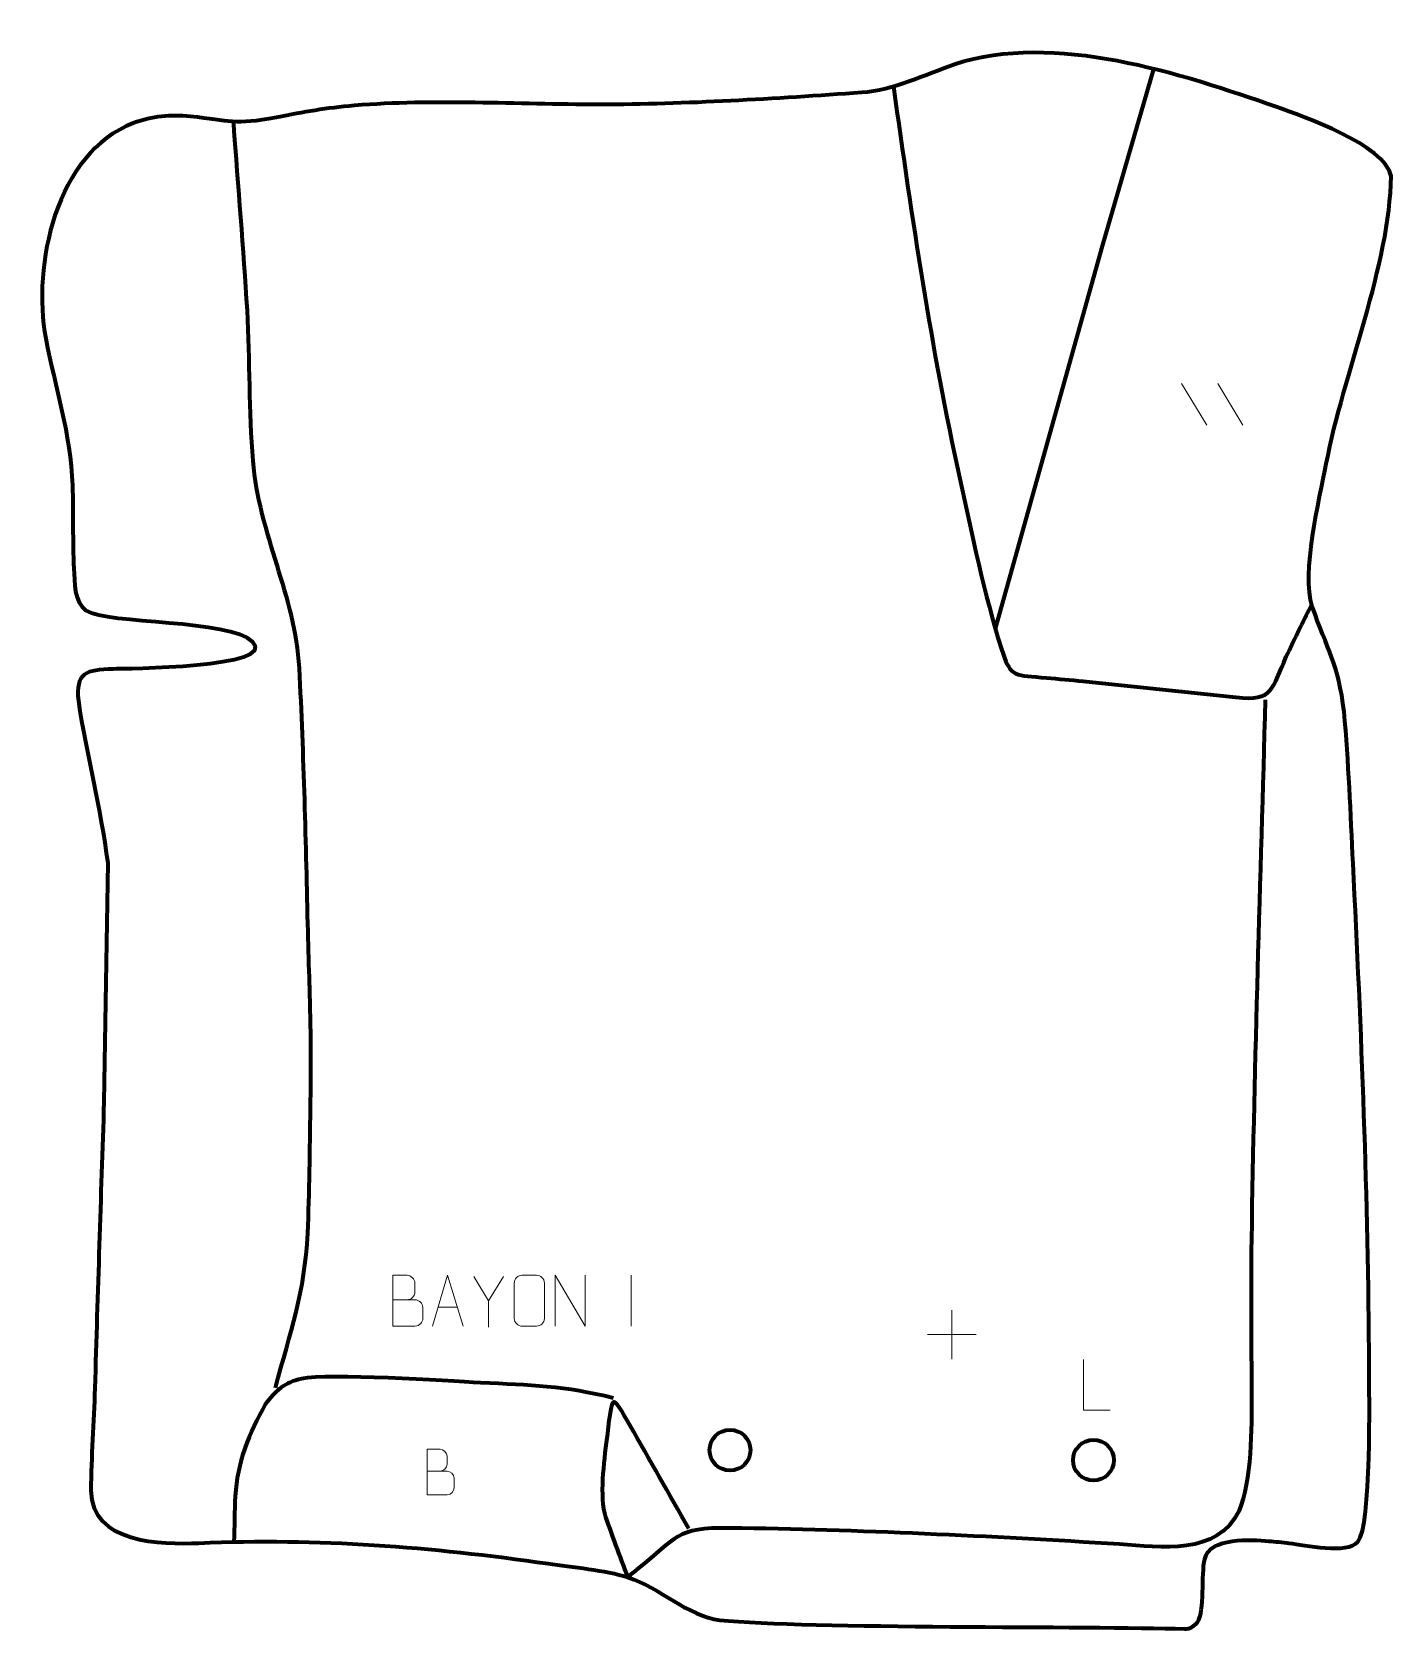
# Model space of a CAD drawing. Header units: millimetres. Extents: x -656 to 11, y -33 to 751.
import ezdxf

# ---------------------------------------------------------------- set-up
doc = ezdxf.new("R2010")
doc.units = ezdxf.units.MM
doc.header["$MEASUREMENT"] = 0
doc.layers.add('layer 2', color=7, linetype='Continuous')
doc.layers.add('layer 3', color=7, linetype='Continuous')

msp = doc.modelspace()

# ---------------------------------------------------------------- linework, layer by layer
at = {"layer": 'layer 2', "color": 250, "lineweight": 200}
for centre in [(-313.3829, 55.1461), (-135.0534, 50.2514)]:
    msp.add_ellipse(centre, major_axis=(0, 10), ratio=1, dxfattribs=at)
at = {"layer": 'layer 2', "color": 142, "lineweight": 158}
for points, knots in [([(-183.1843, 458.3772), (-183.1843, 458.3772), (-130.554, 646.2252), (-130.554, 646.2252), (-130.554, 646.2252), (-130.554, 646.2252), (-105.3398, 733.0648), (-105.3398, 733.0648)], [0, 0, 0, 0, 0.33333333, 0.33333333, 0.33333333, 0.33333333, 1, 1, 1, 1]), ([(-233.2008, 724.4375), (-223.9648, 659.174), (-214.8521, 596.4979), (-200.6723, 531.9856), (-200.6723, 531.9856), (-194.5144, 503.9695), (-188.7803, 475.6692), (-180.1373, 448.2923), (-180.1373, 448.2923), (-176.02, 435.3586), (-174.702, 435.558), (-160.694, 434.4611), (-160.694, 434.4611), (-160.694, 434.4611), (-158.1433, 434.2614), (-158.1433, 434.2614), (-158.1433, 434.2614), (-152.1445, 433.6692), (-146.1376, 433.1684), (-140.1372, 432.5861), (-140.1372, 432.5861), (-115.157, 430.0054), (-90.1823, 427.38), (-65.2154, 424.6731), (-65.2154, 424.6731), (-46.4271, 422.6345), (-47.6717, 428.8495), (-40.4035, 444.6623), (-40.4035, 444.6623), (-36.8594, 452.3728), (-32.9799, 459.9871), (-29.2551, 467.6178), (-29.2551, 467.6178), (-29.2551, 467.6178), (-27.9545, 470.2948), (-27.9545, 470.2948)], [0, 0, 0, 0, 0.1, 0.1, 0.1, 0.1, 0.2, 0.2, 0.2, 0.2, 0.3, 0.3, 0.3, 0.3, 0.4, 0.4, 0.4, 0.4, 0.5, 0.5, 0.5, 0.5, 0.6, 0.6, 0.6, 0.6, 0.7, 0.7, 0.7, 0.7, 0.8, 0.8, 0.8, 0.8, 1, 1, 1, 1]), ([(-536.4907, 85.7064), (-529.1046, 113.3685), (-521.9819, 132.2898), (-520.604, 161.6653), (-520.604, 161.6653), (-519.6678, 181.6251), (-519.5691, 202.7051), (-519.2605, 222.7687), (-519.2605, 222.7687), (-518.9539, 242.701), (-519.0101, 262.5657), (-519.6321, 282.4923), (-519.6321, 282.4923), (-519.6321, 282.4923), (-519.6826, 284.023), (-519.6826, 284.023), (-519.6826, 284.023), (-519.9724, 292.5743), (-520.2697, 301.1184), (-520.4699, 309.6728), (-520.4699, 309.6728), (-521.4407, 352.7985), (-522.4385, 395.8831), (-524.6904, 438.9669), (-524.6904, 438.9669), (-526.5831, 474.3338), (-544.4853, 504.6563), (-547.3997, 540.7107), (-547.3997, 540.7107), (-549.3804, 565.2135), (-548.9127, 589.924), (-550.2247, 614.4936), (-550.2247, 614.4936), (-552.0858, 644.9402), (-554.6434, 675.3396), (-556.9453, 705.7548), (-556.9453, 705.7548), (-556.9453, 705.7548), (-557.0581, 707.2457), (-557.0581, 707.2457)], [0, 0, 0, 0, 0.09090909, 0.09090909, 0.09090909, 0.09090909, 0.18181818, 0.18181818, 0.18181818, 0.18181818, 0.27272727, 0.27272727, 0.27272727, 0.27272727, 0.36363636, 0.36363636, 0.36363636, 0.36363636, 0.45454545, 0.45454545, 0.45454545, 0.45454545, 0.54545455, 0.54545455, 0.54545455, 0.54545455, 0.63636364, 0.63636364, 0.63636364, 0.63636364, 0.72727273, 0.72727273, 0.72727273, 0.72727273, 0.81818182, 0.81818182, 0.81818182, 0.81818182, 1, 1, 1, 1]), ([(-50.7156, 423.4471), (-53.2785, 335.1455), (-56.1263, 246.8548), (-57.5369, 158.5245), (-57.5369, 158.5245), (-57.9354, 132.8409), (-57.6123, 107.7692), (-57.4745, 82.1402), (-57.4745, 82.1402), (-57.3916, 66.7403), (-57.4211, 39.4947), (-63.6126, 25.5964), (-63.6126, 25.5964), (-74.3167, 3.0463), (-101.8962, 7.6283), (-122.2508, 8.9597), (-122.2508, 8.9597), (-185.6685, 12.9376), (-250.0998, 16.0055), (-313.6231, 16.9419), (-313.6231, 16.9419), (-340.2079, 17.2867), (-339.3568, 12.2642), (-358.614, -3.1558), (-358.614, -3.1558), (-360.3199, -4.5041), (-362.0259, -5.8524), (-363.7318, -7.2007)], [0, 0, 0, 0, 0.125, 0.125, 0.125, 0.125, 0.25, 0.25, 0.25, 0.25, 0.375, 0.375, 0.375, 0.375, 0.5, 0.5, 0.5, 0.5, 0.625, 0.625, 0.625, 0.625, 0.75, 0.75, 0.75, 0.75, 1, 1, 1, 1]), ([(-370.5968, 80.6793), (-394.4873, 86.687), (-411.5118, 87.0498), (-435.6843, 88.239), (-435.6843, 88.239), (-452.3242, 89.1142), (-510.9215, 92.9307), (-523.5973, 90.187), (-523.5973, 90.187), (-531.8625, 88.398), (-536.5527, 84.2706), (-541.4179, 77.5761), (-541.4179, 77.5761), (-549.3088, 63.6227), (-555.3663, 48.767), (-556.1747, 32.6277), (-556.1747, 32.6277), (-556.5502, 25.1293), (-556.5309, 17.6109), (-556.8702, 10.0973)], [0, 0, 0, 0, 0.16666667, 0.16666667, 0.16666667, 0.16666667, 0.33333333, 0.33333333, 0.33333333, 0.33333333, 0.5, 0.5, 0.5, 0.5, 0.66666667, 0.66666667, 0.66666667, 0.66666667, 1, 1, 1, 1]), ([(-333.5551, 16.6501), (-343.1274, 33.5323), (-352.896, 50.3643), (-362.4302, 67.2318), (-362.4302, 67.2318), (-371.6056, 83.4645), (-371.1569, 82.7872), (-373.5776, 63.229), (-373.5776, 63.229), (-374.9774, 51.9194), (-377.4883, 35.2214), (-375.0128, 24.2355), (-375.0128, 24.2355), (-371.8794, 14.0544), (-367.3122, 3.1391), (-363.7318, -7.2007)], [0, 0, 0, 0, 0.2, 0.2, 0.2, 0.2, 0.4, 0.4, 0.4, 0.4, 0.6, 0.6, 0.6, 0.6, 1, 1, 1, 1])]:
    msp.add_open_spline(points, degree=3, knots=knots, dxfattribs=at)
at = {"layer": 'layer 3', "color": 242, "lineweight": 158}
msp.add_open_spline([(-620.5994, 226.1326), (-620.5994, 226.1326), (-618.7473, 343.3432), (-618.7473, 343.3432), (-618.7473, 343.3432), (-622.2753, 370.3982), (-629.1365, 396.2695), (-633.1697, 422.8963), (-633.1697, 422.8963), (-634.5645, 436.8776), (-629.5006, 438.1239), (-616.0965, 438.5369), (-616.0965, 438.5369), (-611.1265, 438.69), (-534.501, 438.83), (-547.8202, 452.0932), (-547.8202, 452.0932), (-558.9023, 463.1287), (-618.6158, 460.4707), (-629.4237, 467.3061), (-629.4237, 467.3061), (-635.3419, 471.0491), (-635.0168, 481.6233), (-635.3419, 487.8608), (-635.3419, 487.8608), (-636.0524, 501.4886), (-635.6683, 515.0536), (-636.0621, 528.6533), (-636.0621, 528.6533), (-637.0269, 554.3891), (-644.4148, 576.0088), (-649.1463, 600.862), (-649.1463, 600.862), (-655.9313, 636.502), (-644.2006, 691.9784), (-606.1942, 706.4544), (-606.1942, 706.4544), (-596.9047, 709.9926), (-588.0048, 710.6095), (-578.178, 709.7463), (-578.178, 709.7463), (-558.536, 707.7515), (-556.8109, 705.2965), (-535.9441, 709.3042), (-535.9441, 709.3042), (-522.1135, 711.9605), (-511.8841, 713.9364), (-497.6932, 715.1143), (-497.6932, 715.1143), (-458.7355, 718.3481), (-418.6827, 715.5957), (-377.4111, 715.6281), (-377.4111, 715.6281), (-334.9072, 715.6615), (-291.1501, 718.4727), (-248.773, 721.4634), (-248.773, 721.4634), (-233.457, 722.5443), (-217.4814, 730.2148), (-203.2008, 735.3243), (-203.2008, 735.3243), (-154.4556, 751.2524), (-91.9006, 730.8441), (-45.3208, 714.4327), (-45.3208, 714.4327), (-32.0791, 709.761), (8.023, 695.8576), (10.984, 680.4716), (10.984, 680.4716), (10.5696, 636.9729), (-12.3616, 583.8362), (-20.783, 539.3176), (-20.783, 539.3176), (-24.2055, 521.5608), (-33.0149, 485.8336), (-27.6455, 469.2646), (-27.6455, 469.2646), (-20.4782, 448.1232), (-14.8617, 441.4606), (-12.0538, 417.5423), (-12.0538, 417.5423), (-9.7965, 393.325), (-8.8473, 367.4181), (-7.6358, 343.081), (-7.6358, 343.081), (-3.572, 261.445), (-0.0916, 178.151), (0.2315, 96.4557), (0.2315, 96.4557), (0.2876, 82.9113), (1.4404, 17.9658), (-5.267, 10.1336), (-5.267, 10.1336), (-10.4577, 4.0724), (-31.5984, 8.4654), (-38.9519, 9.5623), (-38.9519, 9.5623), (-42.3697, 9.934), (-45.7676, 10.2684), (-49.1934, 10.5593), (-49.1934, 10.5593), (-57.3329, 11.1457), (-78.0179, 12.6706), (-80.4742, 1.7137), (-80.4742, 1.7137), (-82.1992, -5.9814), (-80.342, -23.8695), (-83.9201, -29.2744), (-83.9201, -29.2744), (-85.4241, -30.9381), (-87.5775, -32.6594), (-90.3527, -32.5713), (-90.3527, -32.5713), (-136.1805, -31.1169), (-275.3173, -32.5719), (-318.4002, -28.2796), (-318.4002, -28.2796), (-334.2969, -26.3473), (-347.1072, -12.6048), (-363.7318, -7.2007), (-363.7318, -7.2007), (-374.2526, -3.7808), (-391.2619, -2.1775), (-402.6206, -0.5456), (-402.6206, -0.5456), (-460.8288, 7.8173), (-515.088, 12.003), (-573.9619, 9.573), (-573.9619, 9.573), (-592.8111, 8.8352), (-626.7344, 9.3873), (-627.0294, 35.3415), (-627.0294, 35.3415), (-626.8896, 51.8443), (-625.5742, 68.8701), (-625.0813, 85.5242), (-625.0813, 85.5242), (-623.6941, 132.3971), (-622.1601, 179.2652), (-620.5994, 226.1326)], degree=3, knots=[0, 0, 0, 0, 0.02777778, 0.02777778, 0.02777778, 0.02777778, 0.05555556, 0.05555556, 0.05555556, 0.05555556, 0.08333333, 0.08333333, 0.08333333, 0.08333333, 0.11111111, 0.11111111, 0.11111111, 0.11111111, 0.13888889, 0.13888889, 0.13888889, 0.13888889, 0.16666667, 0.16666667, 0.16666667, 0.16666667, 0.19444444, 0.19444444, 0.19444444, 0.19444444, 0.22222222, 0.22222222, 0.22222222, 0.22222222, 0.25, 0.25, 0.25, 0.25, 0.27777778, 0.27777778, 0.27777778, 0.27777778, 0.30555556, 0.30555556, 0.30555556, 0.30555556, 0.33333333, 0.33333333, 0.33333333, 0.33333333, 0.36111111, 0.36111111, 0.36111111, 0.36111111, 0.38888889, 0.38888889, 0.38888889, 0.38888889, 0.41666667, 0.41666667, 0.41666667, 0.41666667, 0.44444444, 0.44444444, 0.44444444, 0.44444444, 0.47222222, 0.47222222, 0.47222222, 0.47222222, 0.5, 0.5, 0.5, 0.5, 0.52777778, 0.52777778, 0.52777778, 0.52777778, 0.55555556, 0.55555556, 0.55555556, 0.55555556, 0.58333333, 0.58333333, 0.58333333, 0.58333333, 0.61111111, 0.61111111, 0.61111111, 0.61111111, 0.63888889, 0.63888889, 0.63888889, 0.63888889, 0.66666667, 0.66666667, 0.66666667, 0.66666667, 0.69444444, 0.69444444, 0.69444444, 0.69444444, 0.72222222, 0.72222222, 0.72222222, 0.72222222, 0.75, 0.75, 0.75, 0.75, 0.77777778, 0.77777778, 0.77777778, 0.77777778, 0.80555556, 0.80555556, 0.80555556, 0.80555556, 0.83333333, 0.83333333, 0.83333333, 0.83333333, 0.86111111, 0.86111111, 0.86111111, 0.86111111, 0.88888889, 0.88888889, 0.88888889, 0.88888889, 0.91666667, 0.91666667, 0.91666667, 0.91666667, 0.94444444, 0.94444444, 0.94444444, 0.94444444, 1, 1, 1, 1], dxfattribs=at)
at = {"layer": 'layer 3', "color": 250, "lineweight": 9}
for points in [[(-91.7876, 578.7274), (-91.7876, 578.7274), (-79.4233, 558.1831), (-79.4233, 558.1831)], [(-74.0577, 578.7274), (-74.0577, 578.7274), (-61.6934, 558.1831), (-61.6934, 558.1831)], [(-431.8484, 128.4996), (-431.8484, 128.4996), (-439.1693, 140.3983), (-439.1693, 140.3983)], [(-361.8484, 140.9867), (-361.8484, 140.9867), (-361.8484, 116.0126), (-361.8484, 116.0126)], [(-456.5963, 125.2723), (-456.5963, 125.2723), (-447.1006, 125.2723), (-447.1006, 125.2723)], [(-204.5417, 123.8506), (-204.5417, 123.8506), (-204.5417, 99.8727), (-204.5417, 99.8727)], [(-216.5306, 111.8616), (-216.5306, 111.8616), (-192.5527, 111.8616), (-192.5527, 111.8616)]]:
    msp.add_open_spline(points, degree=3, dxfattribs=at)
for points, knots in [([(-478.8985, 128.9877), (-475.2599, 128.9881), (-471.6728, 128.9881), (-468.0334, 128.9877), (-468.0334, 128.9877), (-466.058, 128.9704), (-464.1344, 127.2343), (-464.1344, 125.1847), (-464.1344, 125.1847), (-464.1348, 124.0561), (-464.1348, 121.0067), (-464.1344, 119.8778), (-464.1344, 119.8778), (-464.1168, 118.0199), (-465.6589, 116.006), (-467.9804, 116.0229), (-467.9804, 116.0229), (-471.6202, 116.0233), (-475.2596, 116.0233), (-478.8985, 116.0229), (-478.8985, 116.0229), (-478.8985, 124.3412), (-478.8985, 132.659), (-478.8985, 140.9765), (-478.8985, 140.9765), (-476.5248, 140.9765), (-474.1507, 140.9765), (-471.7765, 140.9765), (-471.7765, 140.9765), (-470.0957, 140.9941), (-467.9989, 139.0836), (-467.9812, 137.1212), (-467.9812, 137.1212), (-467.9816, 135.0551), (-467.9816, 134.9091), (-467.9812, 132.8426), (-467.9812, 132.8426), (-467.9639, 130.7765), (-469.8184, 128.9704), (-471.8284, 128.9877)], [0, 0, 0, 0, 0.09090909, 0.09090909, 0.09090909, 0.09090909, 0.18181818, 0.18181818, 0.18181818, 0.18181818, 0.27272727, 0.27272727, 0.27272727, 0.27272727, 0.36363636, 0.36363636, 0.36363636, 0.36363636, 0.45454545, 0.45454545, 0.45454545, 0.45454545, 0.54545455, 0.54545455, 0.54545455, 0.54545455, 0.63636364, 0.63636364, 0.63636364, 0.63636364, 0.72727273, 0.72727273, 0.72727273, 0.72727273, 0.81818182, 0.81818182, 0.81818182, 0.81818182, 1, 1, 1, 1]), ([(-459.3189, 116.0229), (-459.3189, 116.0229), (-451.9479, 140.9764), (-451.9479, 140.9764), (-451.9479, 140.9764), (-451.9479, 140.9764), (-444.378, 116.0229), (-444.378, 116.0229)], [0, 0, 0, 0, 0.33333333, 0.33333333, 0.33333333, 0.33333333, 1, 1, 1, 1]), ([(-424.526, 140.3983), (-424.526, 140.3983), (-431.8484, 128.4996), (-431.8484, 128.4996), (-431.8484, 128.4996), (-431.8484, 128.4996), (-431.8477, 115.4447), (-431.8477, 115.4447)], [0, 0, 0, 0, 0.33333333, 0.33333333, 0.33333333, 0.33333333, 1, 1, 1, 1]), ([(-415.368, 140.9761), (-413.0423, 140.9761), (-410.7162, 140.9761), (-408.3901, 140.9761), (-408.3901, 140.9761), (-406.4435, 141.0117), (-404.4521, 139.5201), (-404.4254, 137.0825), (-404.4254, 137.0825), (-404.4258, 131.3356), (-404.4258, 125.5883), (-404.4254, 119.8406), (-404.4254, 119.8406), (-404.5652, 117.5172), (-406.2424, 116.0376), (-408.3901, 116.0268), (-408.3901, 116.0268), (-410.722, 116.0272), (-413.0539, 116.0272), (-415.3854, 116.0268), (-415.3854, 116.0268), (-417.3104, 115.9214), (-419.2825, 117.8059), (-419.2713, 119.8232), (-419.2713, 119.8232), (-419.271, 125.5933), (-419.271, 131.363), (-419.2713, 137.1323), (-419.2713, 137.1323), (-419.2671, 139.2704), (-417.5204, 140.9896), (-415.368, 140.9761)], [0, 0, 0, 0, 0.11111111, 0.11111111, 0.11111111, 0.11111111, 0.22222222, 0.22222222, 0.22222222, 0.22222222, 0.33333333, 0.33333333, 0.33333333, 0.33333333, 0.44444444, 0.44444444, 0.44444444, 0.44444444, 0.55555556, 0.55555556, 0.55555556, 0.55555556, 0.66666667, 0.66666667, 0.66666667, 0.66666667, 0.77777778, 0.77777778, 0.77777778, 0.77777778, 1, 1, 1, 1]), ([(-399.1758, 116.0229), (-399.1758, 116.0229), (-399.1758, 140.9764), (-399.1758, 140.9764), (-399.1758, 140.9764), (-399.1758, 140.9764), (-384.521, 116.0229), (-384.521, 116.0229), (-384.521, 116.0229), (-384.521, 116.0229), (-384.521, 140.9764), (-384.521, 140.9764)], [0, 0, 0, 0, 0.25, 0.25, 0.25, 0.25, 0.5, 0.5, 0.5, 0.5, 1, 1, 1, 1]), ([(-126.9235, 74.7478), (-126.9235, 74.7478), (-139.8726, 74.7478), (-139.8726, 74.7478), (-139.8726, 74.7478), (-139.8726, 74.7478), (-139.8726, 99.7014), (-139.8726, 99.7014)], [0, 0, 0, 0, 0.33333333, 0.33333333, 0.33333333, 0.33333333, 1, 1, 1, 1]), ([(-462.033, 44.8587), (-458.774, 44.8591), (-455.5146, 44.8591), (-452.2549, 44.8587), (-452.2549, 44.8587), (-450.4856, 44.8432), (-448.7627, 43.2882), (-448.7627, 41.4524), (-448.7627, 41.4524), (-448.763, 40.4416), (-448.763, 37.7103), (-448.7627, 36.6992), (-448.7627, 36.6992), (-448.7468, 35.0351), (-450.1281, 33.2313), (-452.2075, 33.2465), (-452.2075, 33.2465), (-455.4675, 33.2468), (-458.7272, 33.2468), (-461.9865, 33.2465), (-461.9865, 33.2465), (-461.9865, 40.6969), (-461.9865, 48.147), (-461.9865, 55.5968), (-461.9865, 55.5968), (-459.8604, 55.5968), (-457.734, 55.5968), (-455.6075, 55.5968), (-455.6075, 55.5968), (-454.102, 55.6126), (-452.224, 53.9014), (-452.2081, 52.1437), (-452.2081, 52.1437), (-452.2085, 50.2931), (-452.2085, 50.1624), (-452.2081, 48.3115), (-452.2081, 48.3115), (-452.1927, 46.4609), (-453.8536, 44.8432), (-455.654, 44.8587)], [0, 0, 0, 0, 0.09090909, 0.09090909, 0.09090909, 0.09090909, 0.18181818, 0.18181818, 0.18181818, 0.18181818, 0.27272727, 0.27272727, 0.27272727, 0.27272727, 0.36363636, 0.36363636, 0.36363636, 0.36363636, 0.45454545, 0.45454545, 0.45454545, 0.45454545, 0.54545455, 0.54545455, 0.54545455, 0.54545455, 0.63636364, 0.63636364, 0.63636364, 0.63636364, 0.72727273, 0.72727273, 0.72727273, 0.72727273, 0.81818182, 0.81818182, 0.81818182, 0.81818182, 1, 1, 1, 1])]:
    msp.add_open_spline(points, degree=3, knots=knots, dxfattribs=at)

doc.saveas('drawing.dxf')
